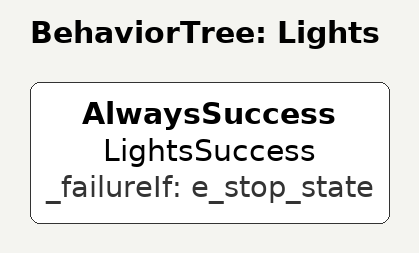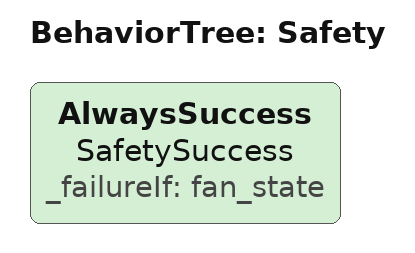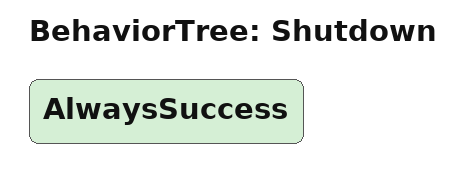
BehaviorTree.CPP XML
<?xml version="1.0" encoding="UTF-8"?>
<root BTCPP_format="4">
  <BehaviorTree ID="Lights">
    <AlwaysSuccess name="LightsSuccess"
                   _failureIf="e_stop_state"/>
  </BehaviorTree>

  <BehaviorTree ID="Safety">
    <AlwaysSuccess name="SafetySuccess"
                   _failureIf="fan_state"/>
  </BehaviorTree>

  <BehaviorTree ID="Shutdown">
    <AlwaysSuccess/>
  </BehaviorTree>

</root>
